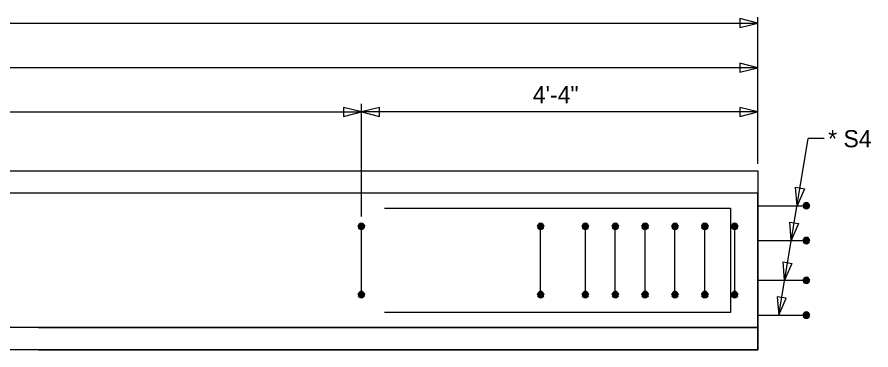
# Model space of a CAD drawing. Extents: x 0 to 34, y -1.9 to 25.4.
# Drawn here: x 14.48 to 21.63, y 9.72 to 12.51 of the extents above; entities that cross this region are included whole.
import ezdxf

# ---------------------------------------------------------------- set-up
doc = ezdxf.new("R2010")
doc.units = 0
for name, color, linetype in [('Arrowhead Terminators CELL', 7, 'Continuous'), ('P_SMU_Concrete_Girder', 7, 'Continuous'), ('P_SMU_Rebar_S_Bar', 7, 'Continuous'), ('Plot Label', 7, 'Continuous'), ('SMU_Dimension Lines', 7, 'Continuous'), ('SMU_Text', 7, 'Continuous')]:
    doc.layers.add(name, color=color, linetype=linetype)

msp = doc.modelspace()

# ---------------------------------------------------------------- linework, layer by layer
at = {"layer": 'Arrowhead Terminators CELL'}
for points in [[(20.6828, 12.4623), (20.5328, 12.4998), (20.5328, 12.4248)], [(20.6828, 12.0873), (20.5328, 12.1248), (20.5328, 12.0498)], [(17.3645, 11.7177), (17.2145, 11.7552), (17.2145, 11.6802)], [(17.3645, 11.7177), (17.5145, 11.6802), (17.5145, 11.7552)], [(20.6828, 11.7177), (20.5328, 11.7552), (20.5328, 11.6802)], [(21.011, 10.9314), (20.9987, 11.0855), (21.0727, 11.0731)], [(20.9622, 10.6397), (20.9499, 10.7938), (21.0239, 10.7815)], [(20.9064, 10.3064), (20.8942, 10.4605), (20.9681, 10.4481)], [(20.8576, 10.0147), (20.9193, 10.1565), (20.8454, 10.1688)]]:
    msp.add_lwpolyline(points, close=True, dxfattribs=at)
at = {"layer": 'P_SMU_Concrete_Girder'}
msp.add_line((14.7215, 9.9105), (3.0526, 9.9105), dxfattribs=at)
for points in [[(12.9614, 11.223), (14.6611, 11.223)], [(14.6611, 11.223), (20.6828, 11.223), (20.6828, 11.0355), (14.6611, 11.0355)], [(14.6611, 11.0355), (12.9614, 11.0355)], [(14.6611, 9.723), (20.6828, 9.723), (20.6828, 11.0355)], [(14.6611, 9.9105), (20.6828, 9.9105), (20.6828, 9.723), (12.9614, 9.723)], [(20.3078, 9.9105), (20.6828, 9.9105), (14.6611, 9.9105)]]:
    msp.add_lwpolyline(points, dxfattribs=at)
at = {"layer": 'P_SMU_Rebar_S_Bar'}
for p, q in [((20.6828, 10.9314), (21.089, 10.9314)), ((17.3645, 10.1605), (17.3645, 10.7855)), ((18.8645, 10.1605), (18.8645, 10.7855)), ((19.2395, 10.1605), (19.2395, 10.7855)), ((19.4894, 10.1605), (19.4894, 10.7855)), ((19.7394, 10.1605), (19.7394, 10.7855)), ((19.9894, 10.1605), (19.9894, 10.7855)), ((20.2394, 10.1605), (20.2394, 10.7855)), ((20.4894, 10.1605), (20.4894, 10.7855)), ((20.6828, 10.6397), (21.089, 10.6397)), ((20.6828, 10.3064), (21.089, 10.3064)), ((20.6828, 10.0147), (21.089, 10.0147))]:
    msp.add_line(p, q, dxfattribs=at)
for points in [[(21.0891, 10.9578), (21.079, 10.9558), (21.0704, 10.9501), (21.0647, 10.9415), (21.0627, 10.9314), (21.0647, 10.9213), (21.0704, 10.9127), (21.079, 10.907), (21.0891, 10.905), (21.0992, 10.907), (21.1078, 10.9127), (21.1135, 10.9212), (21.1155, 10.9314), (21.1135, 10.9415), (21.1078, 10.95), (21.0993, 10.9558), (21.0891, 10.9578), (21.0891, 10.9314), (21.0891, 10.905), (21.079, 10.907), (21.0891, 10.9314), (21.0704, 10.9127), (21.0647, 10.9213), (21.0891, 10.9314), (21.0627, 10.9314), (21.0647, 10.9415), (21.0891, 10.9314), (21.0704, 10.9501), (21.079, 10.9558), (21.0891, 10.9314), (21.0993, 10.9558), (21.1078, 10.95), (21.0891, 10.9314), (21.1135, 10.9415), (21.1155, 10.9314), (21.0891, 10.9314), (21.1135, 10.9212), (21.1078, 10.9127), (21.0891, 10.9314), (21.0992, 10.907)], [(17.5577, 10.9105), (20.4533, 10.9105), (20.4533, 10.0355), (17.5577, 10.0355)], [(17.3645, 10.7855), (17.3544, 10.7834), (17.3458, 10.7778), (17.3401, 10.7692), (17.3381, 10.7591), (17.3401, 10.749), (17.3458, 10.7404), (17.3544, 10.7347), (17.3645, 10.7327), (17.3746, 10.7347), (17.3832, 10.7404), (17.3889, 10.7489), (17.391, 10.7591), (17.3889, 10.7692), (17.3832, 10.7777), (17.3747, 10.7834), (17.3645, 10.7855), (17.3645, 10.7591), (17.3645, 10.7327), (17.3544, 10.7347), (17.3645, 10.7591), (17.3458, 10.7404), (17.3401, 10.749), (17.3645, 10.7591), (17.3381, 10.7591), (17.3401, 10.7692), (17.3645, 10.7591), (17.3458, 10.7778), (17.3544, 10.7834), (17.3645, 10.7591), (17.3747, 10.7834), (17.3832, 10.7777), (17.3645, 10.7591), (17.3889, 10.7692), (17.391, 10.7591), (17.3645, 10.7591), (17.3889, 10.7489), (17.3832, 10.7404), (17.3645, 10.7591), (17.3746, 10.7347)], [(18.8645, 10.7855), (18.8544, 10.7834), (18.8458, 10.7778), (18.8401, 10.7692), (18.8381, 10.7591), (18.8401, 10.749), (18.8458, 10.7404), (18.8544, 10.7347), (18.8645, 10.7327), (18.8746, 10.7347), (18.8832, 10.7404), (18.8889, 10.7489), (18.891, 10.7591), (18.8889, 10.7692), (18.8832, 10.7777), (18.8747, 10.7834), (18.8645, 10.7855), (18.8645, 10.7591), (18.8645, 10.7327), (18.8544, 10.7347), (18.8645, 10.7591), (18.8458, 10.7404), (18.8401, 10.749), (18.8645, 10.7591), (18.8381, 10.7591), (18.8401, 10.7692), (18.8645, 10.7591), (18.8458, 10.7778), (18.8544, 10.7834), (18.8645, 10.7591), (18.8747, 10.7834), (18.8832, 10.7777), (18.8645, 10.7591), (18.8889, 10.7692), (18.891, 10.7591), (18.8645, 10.7591), (18.8889, 10.7489), (18.8832, 10.7404), (18.8645, 10.7591), (18.8746, 10.7347)], [(19.2395, 10.7855), (19.2294, 10.7834), (19.2208, 10.7778), (19.2151, 10.7692), (19.2131, 10.7591), (19.2151, 10.749), (19.2208, 10.7404), (19.2294, 10.7347), (19.2395, 10.7327), (19.2496, 10.7347), (19.2582, 10.7404), (19.2639, 10.7489), (19.266, 10.7591), (19.2639, 10.7692), (19.2582, 10.7777), (19.2497, 10.7834), (19.2395, 10.7855), (19.2395, 10.7591), (19.2395, 10.7327), (19.2294, 10.7347), (19.2395, 10.7591), (19.2208, 10.7404), (19.2151, 10.749), (19.2395, 10.7591), (19.2131, 10.7591), (19.2151, 10.7692), (19.2395, 10.7591), (19.2208, 10.7778), (19.2294, 10.7834), (19.2395, 10.7591), (19.2497, 10.7834), (19.2582, 10.7777), (19.2395, 10.7591), (19.2639, 10.7692), (19.266, 10.7591), (19.2395, 10.7591), (19.2639, 10.7489), (19.2582, 10.7404), (19.2395, 10.7591), (19.2496, 10.7347)], [(19.4894, 10.7855), (19.4794, 10.7834), (19.4708, 10.7778), (19.4651, 10.7692), (19.463, 10.7591), (19.4651, 10.749), (19.4708, 10.7404), (19.4793, 10.7347), (19.4894, 10.7327), (19.4995, 10.7347), (19.5081, 10.7404), (19.5139, 10.7489), (19.5159, 10.7591), (19.5139, 10.7692), (19.5082, 10.7777), (19.4996, 10.7834), (19.4894, 10.7855), (19.4894, 10.7591), (19.4894, 10.7327), (19.4793, 10.7347), (19.4894, 10.7591), (19.4708, 10.7404), (19.4651, 10.749), (19.4894, 10.7591), (19.463, 10.7591), (19.4651, 10.7692), (19.4894, 10.7591), (19.4708, 10.7778), (19.4794, 10.7834), (19.4894, 10.7591), (19.4996, 10.7834), (19.5082, 10.7777), (19.4894, 10.7591), (19.5139, 10.7692), (19.5159, 10.7591), (19.4894, 10.7591), (19.5139, 10.7489), (19.5081, 10.7404), (19.4894, 10.7591), (19.4995, 10.7347)], [(19.7394, 10.7855), (19.7294, 10.7834), (19.7208, 10.7778), (19.7151, 10.7692), (19.713, 10.7591), (19.7151, 10.749), (19.7208, 10.7404), (19.7293, 10.7347), (19.7394, 10.7327), (19.7495, 10.7347), (19.7581, 10.7404), (19.7639, 10.7489), (19.7659, 10.7591), (19.7639, 10.7692), (19.7582, 10.7777), (19.7496, 10.7834), (19.7394, 10.7855), (19.7394, 10.7591), (19.7394, 10.7327), (19.7293, 10.7347), (19.7394, 10.7591), (19.7208, 10.7404), (19.7151, 10.749), (19.7394, 10.7591), (19.713, 10.7591), (19.7151, 10.7692), (19.7394, 10.7591), (19.7208, 10.7778), (19.7294, 10.7834), (19.7394, 10.7591), (19.7496, 10.7834), (19.7582, 10.7777), (19.7394, 10.7591), (19.7639, 10.7692), (19.7659, 10.7591), (19.7394, 10.7591), (19.7639, 10.7489), (19.7581, 10.7404), (19.7394, 10.7591), (19.7495, 10.7347)], [(19.9894, 10.7855), (19.9793, 10.7834), (19.9707, 10.7778), (19.965, 10.7692), (19.963, 10.7591), (19.965, 10.749), (19.9707, 10.7404), (19.9793, 10.7347), (19.9894, 10.7327), (19.9995, 10.7347), (20.0081, 10.7404), (20.0138, 10.7489), (20.0158, 10.7591), (20.0138, 10.7692), (20.0081, 10.7777), (19.9996, 10.7834), (19.9894, 10.7855), (19.9894, 10.7591), (19.9894, 10.7327), (19.9793, 10.7347), (19.9894, 10.7591), (19.9707, 10.7404), (19.965, 10.749), (19.9894, 10.7591), (19.963, 10.7591), (19.965, 10.7692), (19.9894, 10.7591), (19.9707, 10.7778), (19.9793, 10.7834), (19.9894, 10.7591), (19.9996, 10.7834), (20.0081, 10.7777), (19.9894, 10.7591), (20.0138, 10.7692), (20.0158, 10.7591), (19.9894, 10.7591), (20.0138, 10.7489), (20.0081, 10.7404), (19.9894, 10.7591), (19.9995, 10.7347)], [(20.2394, 10.7855), (20.2294, 10.7834), (20.2208, 10.7778), (20.2151, 10.7692), (20.213, 10.7591), (20.2151, 10.749), (20.2208, 10.7404), (20.2293, 10.7347), (20.2394, 10.7327), (20.2495, 10.7347), (20.2581, 10.7404), (20.2639, 10.7489), (20.2659, 10.7591), (20.2639, 10.7692), (20.2582, 10.7777), (20.2496, 10.7834), (20.2394, 10.7855), (20.2394, 10.7591), (20.2394, 10.7327), (20.2293, 10.7347), (20.2394, 10.7591), (20.2208, 10.7404), (20.2151, 10.749), (20.2394, 10.7591), (20.213, 10.7591), (20.2151, 10.7692), (20.2394, 10.7591), (20.2208, 10.7778), (20.2294, 10.7834), (20.2394, 10.7591), (20.2496, 10.7834), (20.2582, 10.7777), (20.2394, 10.7591), (20.2639, 10.7692), (20.2659, 10.7591), (20.2394, 10.7591), (20.2639, 10.7489), (20.2581, 10.7404), (20.2394, 10.7591), (20.2495, 10.7347)], [(20.4894, 10.7855), (20.4793, 10.7834), (20.4707, 10.7778), (20.465, 10.7692), (20.463, 10.7591), (20.465, 10.749), (20.4707, 10.7404), (20.4793, 10.7347), (20.4894, 10.7327), (20.4995, 10.7347), (20.5081, 10.7404), (20.5138, 10.7489), (20.5158, 10.7591), (20.5138, 10.7692), (20.5081, 10.7777), (20.4996, 10.7834), (20.4894, 10.7855), (20.4894, 10.7591), (20.4894, 10.7327), (20.4793, 10.7347), (20.4894, 10.7591), (20.4707, 10.7404), (20.465, 10.749), (20.4894, 10.7591), (20.463, 10.7591), (20.465, 10.7692), (20.4894, 10.7591), (20.4707, 10.7778), (20.4793, 10.7834), (20.4894, 10.7591), (20.4996, 10.7834), (20.5081, 10.7777), (20.4894, 10.7591), (20.5138, 10.7692), (20.5158, 10.7591), (20.4894, 10.7591), (20.5138, 10.7489), (20.5081, 10.7404), (20.4894, 10.7591), (20.4995, 10.7347)], [(21.0891, 10.6661), (21.079, 10.6641), (21.0704, 10.6584), (21.0647, 10.6498), (21.0627, 10.6397), (21.0647, 10.6296), (21.0704, 10.621), (21.079, 10.6153), (21.0891, 10.6133), (21.0992, 10.6153), (21.1078, 10.621), (21.1135, 10.6296), (21.1155, 10.6397), (21.1135, 10.6498), (21.1078, 10.6584), (21.0993, 10.6641), (21.0891, 10.6661), (21.0891, 10.6397), (21.0891, 10.6133), (21.079, 10.6153), (21.0891, 10.6397), (21.0704, 10.621), (21.0647, 10.6296), (21.0891, 10.6397), (21.0627, 10.6397), (21.0647, 10.6498), (21.0891, 10.6397), (21.0704, 10.6584), (21.079, 10.6641), (21.0891, 10.6397), (21.0993, 10.6641), (21.1078, 10.6584), (21.0891, 10.6397), (21.1135, 10.6498), (21.1155, 10.6397), (21.0891, 10.6397), (21.1135, 10.6296), (21.1078, 10.621), (21.0891, 10.6397), (21.0992, 10.6153)], [(21.0891, 10.3328), (21.079, 10.3308), (21.0704, 10.3251), (21.0647, 10.3165), (21.0627, 10.3064), (21.0647, 10.2963), (21.0704, 10.2877), (21.079, 10.282), (21.0891, 10.28), (21.0992, 10.282), (21.1078, 10.2877), (21.1135, 10.2962), (21.1155, 10.3064), (21.1135, 10.3165), (21.1078, 10.325), (21.0993, 10.3308), (21.0891, 10.3328), (21.0891, 10.3064), (21.0891, 10.28), (21.079, 10.282), (21.0891, 10.3064), (21.0704, 10.2877), (21.0647, 10.2963), (21.0891, 10.3064), (21.0627, 10.3064), (21.0647, 10.3165), (21.0891, 10.3064), (21.0704, 10.3251), (21.079, 10.3308), (21.0891, 10.3064), (21.0993, 10.3308), (21.1078, 10.325), (21.0891, 10.3064), (21.1135, 10.3165), (21.1155, 10.3064), (21.0891, 10.3064), (21.1135, 10.2962), (21.1078, 10.2877), (21.0891, 10.3064), (21.0992, 10.282)], [(17.3645, 10.2133), (17.3544, 10.2113), (17.3458, 10.2056), (17.3401, 10.197), (17.3381, 10.1869), (17.3401, 10.1768), (17.3458, 10.1682), (17.3544, 10.1625), (17.3645, 10.1605), (17.3746, 10.1625), (17.3832, 10.1682), (17.3889, 10.1768), (17.391, 10.1869), (17.3889, 10.197), (17.3832, 10.2056), (17.3747, 10.2113), (17.3645, 10.2133), (17.3645, 10.1869), (17.3645, 10.1605), (17.3544, 10.1625), (17.3645, 10.1869), (17.3458, 10.1682), (17.3401, 10.1768), (17.3645, 10.1869), (17.3381, 10.1869), (17.3401, 10.197), (17.3645, 10.1869), (17.3458, 10.2056), (17.3544, 10.2113), (17.3645, 10.1869), (17.3747, 10.2113), (17.3832, 10.2056), (17.3645, 10.1869), (17.3889, 10.197), (17.391, 10.1869), (17.3645, 10.1869), (17.3889, 10.1768), (17.3832, 10.1682), (17.3645, 10.1869), (17.3746, 10.1625)], [(18.8645, 10.2133), (18.8544, 10.2113), (18.8458, 10.2056), (18.8401, 10.197), (18.8381, 10.1869), (18.8401, 10.1768), (18.8458, 10.1682), (18.8544, 10.1625), (18.8645, 10.1605), (18.8746, 10.1625), (18.8832, 10.1682), (18.8889, 10.1768), (18.891, 10.1869), (18.8889, 10.197), (18.8832, 10.2056), (18.8747, 10.2113), (18.8645, 10.2133), (18.8645, 10.1869), (18.8645, 10.1605), (18.8544, 10.1625), (18.8645, 10.1869), (18.8458, 10.1682), (18.8401, 10.1768), (18.8645, 10.1869), (18.8381, 10.1869), (18.8401, 10.197), (18.8645, 10.1869), (18.8458, 10.2056), (18.8544, 10.2113), (18.8645, 10.1869), (18.8747, 10.2113), (18.8832, 10.2056), (18.8645, 10.1869), (18.8889, 10.197), (18.891, 10.1869), (18.8645, 10.1869), (18.8889, 10.1768), (18.8832, 10.1682), (18.8645, 10.1869), (18.8746, 10.1625)], [(19.2395, 10.2133), (19.2294, 10.2113), (19.2208, 10.2056), (19.2151, 10.197), (19.2131, 10.1869), (19.2151, 10.1768), (19.2208, 10.1682), (19.2294, 10.1625), (19.2395, 10.1605), (19.2496, 10.1625), (19.2582, 10.1682), (19.2639, 10.1768), (19.266, 10.1869), (19.2639, 10.197), (19.2582, 10.2056), (19.2497, 10.2113), (19.2395, 10.2133), (19.2395, 10.1869), (19.2395, 10.1605), (19.2294, 10.1625), (19.2395, 10.1869), (19.2208, 10.1682), (19.2151, 10.1768), (19.2395, 10.1869), (19.2131, 10.1869), (19.2151, 10.197), (19.2395, 10.1869), (19.2208, 10.2056), (19.2294, 10.2113), (19.2395, 10.1869), (19.2497, 10.2113), (19.2582, 10.2056), (19.2395, 10.1869), (19.2639, 10.197), (19.266, 10.1869), (19.2395, 10.1869), (19.2639, 10.1768), (19.2582, 10.1682), (19.2395, 10.1869), (19.2496, 10.1625)], [(19.4894, 10.2133), (19.4794, 10.2113), (19.4708, 10.2056), (19.4651, 10.197), (19.463, 10.1869), (19.4651, 10.1768), (19.4708, 10.1682), (19.4793, 10.1625), (19.4894, 10.1605), (19.4995, 10.1625), (19.5081, 10.1682), (19.5139, 10.1768), (19.5159, 10.1869), (19.5139, 10.197), (19.5082, 10.2056), (19.4996, 10.2113), (19.4894, 10.2133), (19.4894, 10.1869), (19.4894, 10.1605), (19.4793, 10.1625), (19.4894, 10.1869), (19.4708, 10.1682), (19.4651, 10.1768), (19.4894, 10.1869), (19.463, 10.1869), (19.4651, 10.197), (19.4894, 10.1869), (19.4708, 10.2056), (19.4794, 10.2113), (19.4894, 10.1869), (19.4996, 10.2113), (19.5082, 10.2056), (19.4894, 10.1869), (19.5139, 10.197), (19.5159, 10.1869), (19.4894, 10.1869), (19.5139, 10.1768), (19.5081, 10.1682), (19.4894, 10.1869), (19.4995, 10.1625)], [(19.7394, 10.2133), (19.7294, 10.2113), (19.7208, 10.2056), (19.7151, 10.197), (19.713, 10.1869), (19.7151, 10.1768), (19.7208, 10.1682), (19.7293, 10.1625), (19.7394, 10.1605), (19.7495, 10.1625), (19.7581, 10.1682), (19.7639, 10.1768), (19.7659, 10.1869), (19.7639, 10.197), (19.7582, 10.2056), (19.7496, 10.2113), (19.7394, 10.2133), (19.7394, 10.1869), (19.7394, 10.1605), (19.7293, 10.1625), (19.7394, 10.1869), (19.7208, 10.1682), (19.7151, 10.1768), (19.7394, 10.1869), (19.713, 10.1869), (19.7151, 10.197), (19.7394, 10.1869), (19.7208, 10.2056), (19.7294, 10.2113), (19.7394, 10.1869), (19.7496, 10.2113), (19.7582, 10.2056), (19.7394, 10.1869), (19.7639, 10.197), (19.7659, 10.1869), (19.7394, 10.1869), (19.7639, 10.1768), (19.7581, 10.1682), (19.7394, 10.1869), (19.7495, 10.1625)], [(19.9894, 10.2133), (19.9793, 10.2113), (19.9707, 10.2056), (19.965, 10.197), (19.963, 10.1869), (19.965, 10.1768), (19.9707, 10.1682), (19.9793, 10.1625), (19.9894, 10.1605), (19.9995, 10.1625), (20.0081, 10.1682), (20.0138, 10.1768), (20.0158, 10.1869), (20.0138, 10.197), (20.0081, 10.2056), (19.9996, 10.2113), (19.9894, 10.2133), (19.9894, 10.1869), (19.9894, 10.1605), (19.9793, 10.1625), (19.9894, 10.1869), (19.9707, 10.1682), (19.965, 10.1768), (19.9894, 10.1869), (19.963, 10.1869), (19.965, 10.197), (19.9894, 10.1869), (19.9707, 10.2056), (19.9793, 10.2113), (19.9894, 10.1869), (19.9996, 10.2113), (20.0081, 10.2056), (19.9894, 10.1869), (20.0138, 10.197), (20.0158, 10.1869), (19.9894, 10.1869), (20.0138, 10.1768), (20.0081, 10.1682), (19.9894, 10.1869), (19.9995, 10.1625)], [(20.2394, 10.2133), (20.2294, 10.2113), (20.2208, 10.2056), (20.2151, 10.197), (20.213, 10.1869), (20.2151, 10.1768), (20.2208, 10.1682), (20.2293, 10.1625), (20.2394, 10.1605), (20.2495, 10.1625), (20.2581, 10.1682), (20.2639, 10.1768), (20.2659, 10.1869), (20.2639, 10.197), (20.2582, 10.2056), (20.2496, 10.2113), (20.2394, 10.2133), (20.2394, 10.1869), (20.2394, 10.1605), (20.2293, 10.1625), (20.2394, 10.1869), (20.2208, 10.1682), (20.2151, 10.1768), (20.2394, 10.1869), (20.213, 10.1869), (20.2151, 10.197), (20.2394, 10.1869), (20.2208, 10.2056), (20.2294, 10.2113), (20.2394, 10.1869), (20.2496, 10.2113), (20.2582, 10.2056), (20.2394, 10.1869), (20.2639, 10.197), (20.2659, 10.1869), (20.2394, 10.1869), (20.2639, 10.1768), (20.2581, 10.1682), (20.2394, 10.1869), (20.2495, 10.1625)], [(20.4894, 10.2133), (20.4793, 10.2113), (20.4707, 10.2056), (20.465, 10.197), (20.463, 10.1869), (20.465, 10.1768), (20.4707, 10.1682), (20.4793, 10.1625), (20.4894, 10.1605), (20.4995, 10.1625), (20.5081, 10.1682), (20.5138, 10.1768), (20.5158, 10.1869), (20.5138, 10.197), (20.5081, 10.2056), (20.4996, 10.2113), (20.4894, 10.2133), (20.4894, 10.1869), (20.4894, 10.1605), (20.4793, 10.1625), (20.4894, 10.1869), (20.4707, 10.1682), (20.465, 10.1768), (20.4894, 10.1869), (20.463, 10.1869), (20.465, 10.197), (20.4894, 10.1869), (20.4707, 10.2056), (20.4793, 10.2113), (20.4894, 10.1869), (20.4996, 10.2113), (20.5081, 10.2056), (20.4894, 10.1869), (20.5138, 10.197), (20.5158, 10.1869), (20.4894, 10.1869), (20.5138, 10.1768), (20.5081, 10.1682), (20.4894, 10.1869), (20.4995, 10.1625)], [(21.0891, 10.0411), (21.079, 10.0391), (21.0704, 10.0334), (21.0647, 10.0248), (21.0627, 10.0147), (21.0647, 10.0046), (21.0704, 9.996), (21.079, 9.9903), (21.0891, 9.9883), (21.0992, 9.9903), (21.1078, 9.996), (21.1135, 10.0046), (21.1155, 10.0147), (21.1135, 10.0248), (21.1078, 10.0334), (21.0993, 10.0391), (21.0891, 10.0411), (21.0891, 10.0147), (21.0891, 9.9883), (21.079, 9.9903), (21.0891, 10.0147), (21.0704, 9.996), (21.0647, 10.0046), (21.0891, 10.0147), (21.0627, 10.0147), (21.0647, 10.0248), (21.0891, 10.0147), (21.0704, 10.0334), (21.079, 10.0391), (21.0891, 10.0147), (21.0993, 10.0391), (21.1078, 10.0334), (21.0891, 10.0147), (21.1135, 10.0248), (21.1155, 10.0147), (21.0891, 10.0147), (21.1135, 10.0046), (21.1078, 9.996), (21.0891, 10.0147), (21.0992, 9.9903)]]:
    msp.add_lwpolyline(points, dxfattribs=at)
at = {"layer": 'Plot Label'}
msp.add_line((20.6828, 11.223), (20.6828, 9.723), dxfattribs=at)
at = {"layer": 'SMU_Dimension Lines'}
for p, q in [((20.6828, 11.2821), (20.6828, 12.5121)), ((3.0526, 12.4623), (20.6828, 12.4623)), ((20.6828, 12.0873), (11.8677, 12.0873)), ((17.3645, 10.8399), (17.3645, 11.7857)), ((6.3723, 11.7177), (17.3645, 11.7177)), ((20.6828, 11.7177), (17.3645, 11.7177)), ((20.8576, 10.0147), (21.1052, 11.4948))]:
    msp.add_line(p, q, dxfattribs=at)
msp.add_lwpolyline([(21.2382, 11.4948), (21.1052, 11.4948)], dxfattribs=at)

# ---------------------------------------------------------------- texts
at = {"layer": 'SMU_Text'}
for s, p in [('4\'-4"', (18.7992, 11.7897)), ('* S4', (21.2713, 11.4211))]:
    msp.add_text(s, height=0.144, dxfattribs=at).set_placement(p)

doc.saveas('drawing.dxf')
